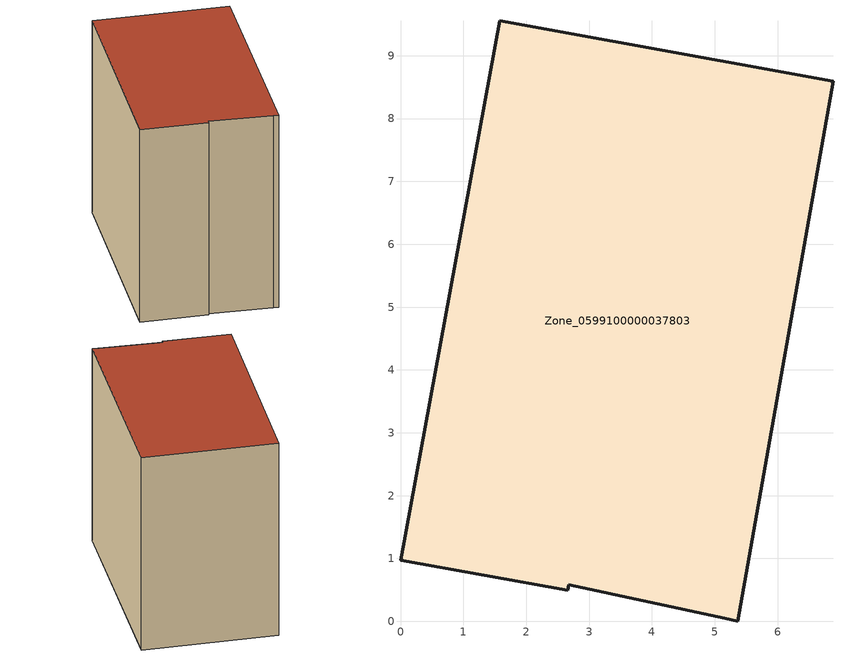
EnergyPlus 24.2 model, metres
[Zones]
Zone_0599100000037803
 floor ground (C_G): 5.36,0 5.16,0.05 2.68,0.58 2.66,0.49 0,0.97 1.58,9.56 6.88,8.6 z0
 wall outside (C_F): 5.36,0 6.88,8.6 1.58,9.56 0,0.97 2.66,0.49 2.68,0.58 5.16,0.05 5.36,0 z0:8.45
 roof outside (C_R): 5.16,0.05 5.36,0 6.88,8.6 1.58,9.56 0,0.97 2.66,0.49 2.68,0.58 z8.45
[BUILDING]
Pand.0599100000037803: North Axis=0; Terrain=City; Loads Convergence Tolerance Value=0.04; Temperature Convergence Tolerance Value=0.4; Solar Distribution=FullExterior; Maximum Number of Warmup Days=25; Minimum Number of Warmup Days=1
[Site:Location]
Rotterdam.The.Hague.AP_ZH_NLD Design_Conditions: Latitude=51.96; Longitude=4.45; Time Zone=1; Elevation=-4.5
[SITE:GROUNDTEMPERATURE:BUILDINGSURFACE]
18, 18, 18, 18, 18, 18, 18, 18, 18, 18, 18, 18
[MATERIAL] Thermal Absorptance=0.9; Solar Absorptance=0.7; Visible Absorptance=0.7
Name | Roughness | Thickness | Conductivity | Density | Specific Heat
G.TI.1975-1991 | MediumSmooth | 0.15 | 0.288461 | 540 | 1210
F.TI.1975-1991 | Rough | 0.3 | 0.230769 | 1920 | 840
R.TI.1975-1991 | MediumRough | 0.2 | 0.153846 | 1500 | 1000
[CONSTRUCTION]
C_G: G.TI.1975-1991
C_F: F.TI.1975-1991
C_R: R.TI.1975-1991
[ZONE]
Zone_0599100000037803: Type=1; Multiplier=1; Ceiling Height=Autocalculate; Volume=Autocalculate; Floor Area=autocalculate; Part of Total Floor Area=Yes
[ZONEINFILTRATION:DESIGNFLOWRATE]
Infil_Zone_0599100000037803: Zone or ZoneList or Space or SpaceList=Zone_0599100000037803; Schedule=AlwaysOn; Design Flow Rate Calculation Method=Flow/Area; Flow Rate per Floor Area=0.003; Constant Term Coefficient=1; Temperature Term Coefficient=0; Velocity Term Coefficient=0; Velocity Squared Term Coefficient=0
[HVACTEMPLATE:ZONE:IDEALLOADSAIRSYSTEM]
Zone_0599100000037803: Maximum Heating Supply Air Temperature=50; Minimum Cooling Supply Air Temperature=13; Maximum Heating Supply Air Humidity Ratio=0.0156; Minimum Cooling Supply Air Humidity Ratio=0.0077; Heating Limit=NoLimit; Cooling Limit=NoLimit; Dehumidification Control Type=ConstantSensibleHeatRatio; Cooling Sensible Heat Ratio=0.7; Dehumidification Setpoint=60; Humidification Control Type=None; Humidification Setpoint=30; Outdoor Air Method=None; Outdoor Air Flow Rate per Person=0.00944; Outdoor Air Flow Rate per Zone Floor Area=0; Outdoor Air Flow Rate per Zone=0; Demand Controlled Ventilation Type=None; Outdoor Air Economizer Type=NoEconomizer; Heat Recovery Type=None; Sensible Heat Recovery Effectiveness=0.7; Latent Heat Recovery Effectiveness=0.65
[ZONECONTROL:THERMOSTAT]
ThermostatControl_Zone_0599100000037803: Zone or ZoneList=Zone_0599100000037803; Control Type Schedule=DualSetpointControlType; Control 1=Thermostat_Zone_0599100000037803; Temperature Difference Between Cutout And Setpoint=0
[THERMOSTATSETPOINT:DUALSETPOINT]
Thermostat_Zone_0599100000037803: Heating Setpoint Temperature Schedule=HeatingSetpoint_Zone_0599100000037803; Cooling Setpoint Temperature Schedule=CoolingSetpoint_Zone_0599100000037803
[SCHEDULE:COMPACT]
HeatingSetpoint_Zone_0599100000037803: Through: 12/31, For: AllDays, Until: 24:00, 21
CoolingSetpoint_Zone_0599100000037803: Through: 12/31, For: AllDays, Until: 24:00, 24
DualSetpointControlType: Through: 12/31, For: AllDays, Until: 24:00, 4
AlwaysOn: Through: 12/31, For: AllDays, Until: 24:00, 1
